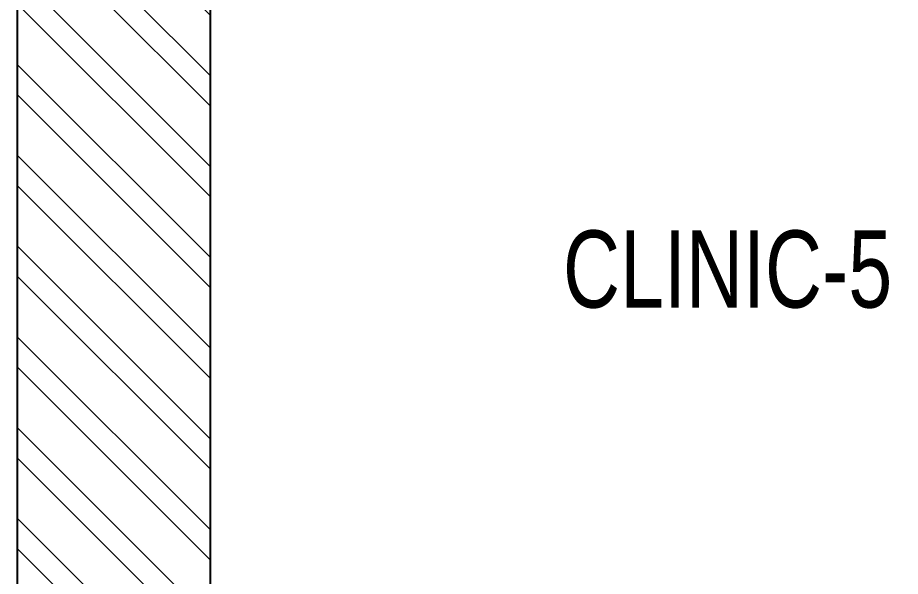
# Model space of a CAD drawing. Header units: feet. Extents: x 3387903 to 3402123, y -5461245 to -5443363.
# Drawn here: x 3387903 to 3389048, y -5446738 to -5446013 of the extents above; entities that cross this region are included whole.
import ezdxf

# ---------------------------------------------------------------- set-up
doc = ezdxf.new("R2010")
doc.units = ezdxf.units.FT
doc.header["$LTSCALE"] = 33
doc.header["$MEASUREMENT"] = 0
doc.layers.add('A-WALL', color=1, linetype='Continuous')
for name, color, linetype, lineweight in [('LENS_DIMENSION', 193, 'Continuous', 0), ('LENS_TEXT', 31, 'Continuous', 5), ('LN-HATCH', 251, 'Continuous', 0)]:
    doc.layers.add(name, color=color, linetype=linetype, lineweight=lineweight)
doc.styles.get("Standard").update_dxf_attribs({"font": 'GILC____.TTF'})

# ---------------------------------------------------------------- blocks, each defined once
blk = doc.blocks.new('A$Ce3c081f2')
at = {"layer": 'LN-HATCH'}
h = blk.add_hatch(dxfattribs=at)
h.set_pattern_fill('ANSI32', color=256, scale=222)
h.set_pattern_definition([(45, (-2067896.709303212, 5460790.36370473), (-58.86663953378008, 58.86663953378008), []), (45, (-2067857.464876921, 5460790.36370473), (-58.86663953378008, 58.86663953378008), [])])
h.paths.add_polyline_path([(0, 600), (0, 10105), (-250, 10105), (-250, 600)])
h.paths.add_polyline_path([(-715, 10565), (-715, 10815), (-5445, 10815), (-5445, 10565)])
h.paths.add_polyline_path([(-6085, 10565), (-6085, 10815), (-11400, 10815), (-11400, 10565)])
h.paths.add_polyline_path([(-12085, 10565), (-12085, 10815), (-13682, 10815), (-13682, 10565), (-13575, 10565)])
at = {"layer": 'A-WALL'}
for p, q in [((-13682, 10815), (0, 10815)), ((-5445, 10565), (-715, 10565))]:
    blk.add_line(p, q, dxfattribs=at)

msp = doc.modelspace()

# ---------------------------------------------------------------- block references
at = {"layer": 'LENS_DIMENSION', "rotation": 90}
msp.add_blockref('A$Ce3c081f2', (3398718.089832962, -5443362.956978898), dxfattribs=at)

# ---------------------------------------------------------------- texts
at = {"layer": 'LENS_TEXT', "linetype": 'Continuous', "ltscale": 3, "insert": (3388823.972605524, -5446339.674171046), "char_height": 100, "attachment_point": 5}
msp.add_mtext_dynamic_manual_height_columns('CLINIC-5', width=337.046511627907, gutter_width=0.9999999999999992, heights=[0], dxfattribs=at)

doc.saveas('drawing.dxf')
